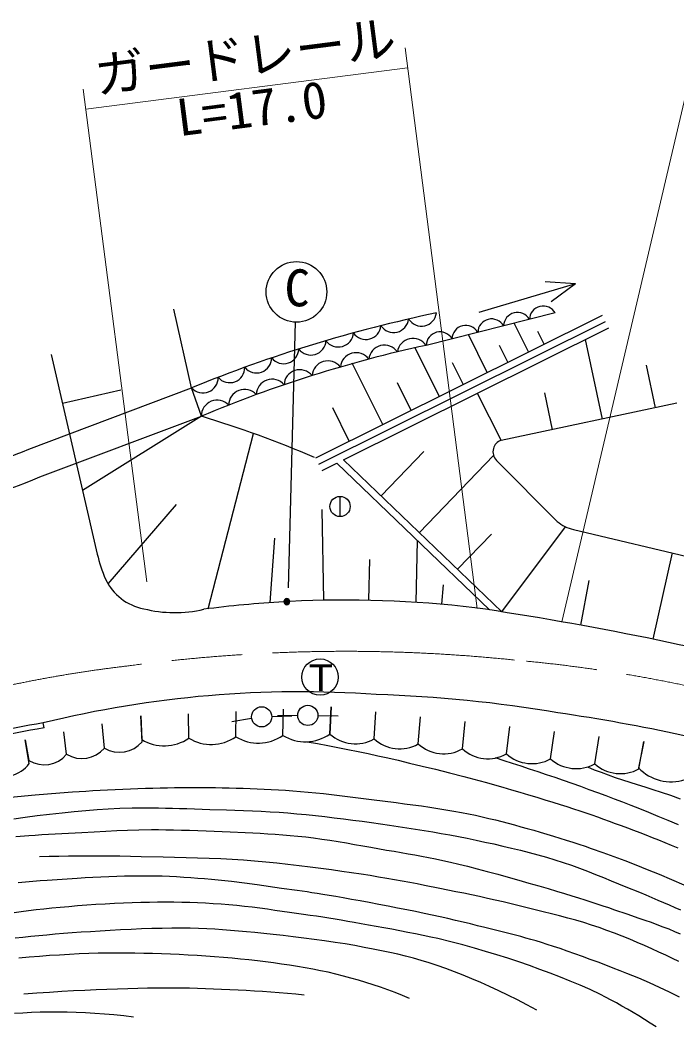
# Model space of a CAD drawing. Units: millimetres, scale not verified. Extents: x 40000 to 680000, y 20000 to 380000.
# Drawn here: x 221526 to 254020, y 290221 to 340063 of the extents above; entities that cross this region are included whole.
import ezdxf
from ezdxf.enums import TextEntityAlignment as Align

# ---------------------------------------------------------------- set-up
doc = ezdxf.new("R2010")
doc.units = ezdxf.units.MM
doc.header["$LTSCALE"] = 1000
doc.linetypes.add('CHAIN', pattern=[18.5, 12, -1.5, 3.5, -1.5])
for name, color, linetype, lineweight in [('M-BGD', 7, 'Continuous', 25), ('M-BMK', 2, 'CHAIN', 13), ('M-STR-HTXT', 7, 'Continuous', 13), ('M-STR-STRC', 7, 'Continuous', 25)]:
    doc.layers.add(name, color=color, linetype=linetype, lineweight=lineweight)
doc.styles.add('ＭＳ ゴシック', font='')
doc.styles.get('ＭＳ ゴシック').set_extended_font_data('MS Gothic')

msp = doc.modelspace()

# ---------------------------------------------------------------- hatches: boundary and pattern name
at = {"layer": 'M-BGD'}
msp.add_hatch(color=256, dxfattribs=at).paths.add_polyline_path([(234871, 311272, 0.99999), (234571, 311272, 0.99999)])

# ---------------------------------------------------------------- linework, layer by layer
for p, q in [((249001, 327009), (244230, 325590)), ((249001, 327009), (247503, 327099)), ((249001, 327009), (247796, 326115)), ((230013, 321857), (229133, 325750)), ((248004, 325565), (241616, 323962)), ((236154, 318394), (250340, 325463)), ((236310, 318081), (250496, 325150)), ((246672, 323636), (245963, 325059)), ((237534, 318300), (250652, 324837)), ((244642, 322624), (243707, 324500)), ((247453, 324025), (247142, 324649)), ((249491, 324258), (250328, 320311)), ((223067, 323509), (225344, 313629)), ((242266, 321440), (241067, 323845)), ((245657, 323130), (245246, 323954)), ((239468, 320046), (237959, 323075)), ((243454, 322032), (242920, 323102)), ((252494, 322981), (252943, 320866)), ((240867, 320743), (240190, 322102)), ((221954, 318827), (230013, 321857)), ((226510, 321748), (223626, 321083)), ((230493, 320449), (230013, 321857)), ((244143, 321593), (245332, 319251)), ((247463, 321608), (247850, 319785)), ((254020, 321094), (245332, 319251)), ((237811, 319220), (236991, 320865)), ((222503, 317445), (230493, 320449)), ((230493, 320449), (224617, 316781)), ((230833, 310924), (233068, 319599)), ((241496, 318700), (239391, 316512)), ((244949, 318506), (241280, 314694)), ((236466, 317768), (237201, 318134)), ((244756, 310863), (237201, 318134)), ((245358, 310770), (237534, 318300)), ((245099, 318265), (248102, 315241)), ((225879, 312150), (229262, 316075)), ((237354, 315485), (237354, 316485)), ((236454, 315833), (236544, 311339)), ((237354, 315985), (237355, 315986)), ((244849, 314618), (243171, 312874)), ((245358, 310770), (248518, 314974)), ((248902, 314851), (268267, 310233)), ((233905, 311223), (234122, 314412)), ((241119, 311238), (241193, 314292)), ((252842, 309415), (253800, 313683)), ((238811, 313355), (238768, 311338)), ((242454, 312111), (242370, 311143)), ((249274, 310106), (249676, 312317)), ((236853, 304719), (236911, 306070)), ((236911, 306070), (236853, 304719)), ((227560, 304334), (227503, 305612)), ((227503, 305612), (227542, 304450)), ((229871, 304518), (229855, 305726)), ((232198, 304585), (232207, 305841)), ((233976, 305584), (234975, 305615)), ((235259, 305637), (234259, 305627)), ((234526, 304652), (234559, 305956)), ((236259, 305635), (237259, 305622)), ((239037, 304473), (239123, 305824)), ((241221, 304227), (241335, 305578)), ((222709, 305022), (222668, 305268)), ((225695, 304025), (225593, 305221)), ((232982, 305487), (231996, 305324)), ((243406, 303980), (243547, 305333)), ((245590, 303734), (245759, 305087)), ((223828, 303716), (223683, 304829)), ((247774, 303487), (247970, 304841)), ((249958, 303240), (250182, 304595)), ((221980, 303252), (221773, 304438)), ((221773, 304438), (221959, 303406)), ((252394, 304349), (252130, 303051)), ((252143, 302993), (252394, 304349))]:
    msp.add_line(p, q, dxfattribs=at)
msp.add_lwpolyline([(234871, 311272, 0.99999), (234571, 311272, 0.99999)], format="xyb", close=True, dxfattribs=at)
for points in [[(235723, 304337), (236237, 304245), (236743, 304151), (237244, 304055), (237745, 303956), (238249, 303853), (238743, 303750), (239225, 303646), (239714, 303537), (240231, 303418), (240797, 303284), (241415, 303135), (242073, 302975), (242764, 302803), (243481, 302619), (244218, 302421), (244600, 302315), (245000, 302202), (245412, 302085), (245832, 301963), (246254, 301840), (246675, 301715), (247089, 301591), (247491, 301469), (247877, 301350), (248242, 301236), (248584, 301126), (248909, 301020), (249219, 300916), (249519, 300815), (249810, 300714), (250097, 300612), (250383, 300510), (250672, 300405), (250965, 300297), (251267, 300185), (251574, 300071), (251879, 299956), (252184, 299840), (252489, 299723), (252796, 299603), (253107, 299480), (253421, 299354), (253740, 299224), (254065, 299089)], [(254102, 300228), (253586, 300444), (253103, 300644), (252640, 300832), (252195, 301010), (251763, 301180), (251341, 301343), (250927, 301501), (250515, 301655), (250103, 301807), (249688, 301959), (249265, 302113), (248840, 302266), (248417, 302415), (247995, 302562), (247575, 302706), (247156, 302848), (246736, 302987), (246315, 303126), (245893, 303262), (245469, 303398), (245042, 303534)], [(249596, 303087), (249931, 302953), (250270, 302823), (250615, 302697), (250968, 302573), (251329, 302448), (251693, 302329), (252061, 302216), (252439, 302102), (252834, 301980), (253252, 301842), (253707, 301684), (254192, 301511)], [(221044, 301594), (222270, 301703), (222875, 301756), (223487, 301807), (224118, 301855), (224778, 301898), (225125, 301918), (225483, 301938), (225850, 301957), (226223, 301975), (226601, 301992), (226979, 302007), (227357, 302022), (227731, 302034), (228100, 302045), (228459, 302054), (228811, 302061), (229157, 302067), (229499, 302071), (229837, 302074), (230174, 302075), (230510, 302074), (230847, 302072), (231185, 302068), (231525, 302062), (231870, 302054), (232216, 302045), (232561, 302034), (232906, 302023), (233252, 302009), (233600, 301994), (233951, 301976), (234304, 301956), (234662, 301933), (235026, 301907), (235395, 301877), (235770, 301844), (236152, 301807), (236539, 301768), (236929, 301725), (237324, 301680), (237721, 301632), (238119, 301584), (238519, 301533), (238918, 301482), (240130, 301324), (240545, 301269), (240962, 301213), (241379, 301156), (241792, 301096), (242199, 301035), (242597, 300971), (242984, 300906), (243357, 300837), (243715, 300767), (244060, 300694), (244395, 300620), (244721, 300543), (245041, 300464), (245357, 300383), (245670, 300301), (245983, 300216), (246298, 300130), (246617, 300042), (246939, 299952), (247262, 299859), (247586, 299763), (247909, 299665), (248230, 299566), (248549, 299466), (248865, 299365), (249176, 299263), (249482, 299161), (249783, 299059), (250359, 298858), (250910, 298658), (251450, 298453), (251995, 298240), (252559, 298014), (253149, 297773), (253756, 297520), (254368, 297258)], [(221219, 300522), (221776, 300599), (222371, 300678), (222987, 300755), (223604, 300825), (224204, 300885), (224776, 300937), (225332, 300981), (225889, 301018), (226464, 301045), (227073, 301062), (227391, 301066), (227714, 301067), (228041, 301065), (228374, 301060), (228713, 301054), (229059, 301045), (229413, 301035), (229775, 301024), (230917, 300988), (231732, 300964), (232153, 300951), (232582, 300936), (233015, 300919), (233453, 300899), (233894, 300875), (234336, 300846), (234778, 300813), (235224, 300774), (235677, 300730), (236136, 300682), (236599, 300630), (237063, 300575), (237528, 300518), (237991, 300458), (238451, 300397), (238906, 300335), (239353, 300272), (239794, 300209), (240229, 300145), (240661, 300081), (241089, 300014), (241515, 299946), (241940, 299875), (242365, 299801), (242791, 299723), (243218, 299641), (243648, 299555), (244082, 299464), (244520, 299371), (244961, 299275), (245402, 299175), (245843, 299072), (246282, 298965), (246717, 298854), (247147, 298738), (247569, 298618), (247984, 298494), (248393, 298362), (248800, 298222), (249204, 298075), (249604, 297923), (249999, 297769), (250386, 297613), (250765, 297458), (251491, 297159), (252166, 296883), (252483, 296752), (252787, 296625), (253081, 296501), (253367, 296377), (253647, 296255), (253923, 296131), (254197, 296007)], [(221313, 299645), (221953, 299694), (222274, 299717), (222600, 299739), (222930, 299760), (223261, 299780), (223593, 299799), (223923, 299817), (224250, 299834), (224573, 299851), (225197, 299881), (225772, 299911), (226307, 299939), (226837, 299962), (227398, 299979), (228025, 299985), (228372, 299984), (228737, 299980), (229118, 299974), (229511, 299966), (229912, 299956), (230318, 299944), (230725, 299930), (231129, 299915), (231526, 299899), (231914, 299881), (232668, 299845), (233039, 299827), (233409, 299807), (233778, 299785), (234148, 299760), (234520, 299732), (234894, 299700), (235273, 299663), (235657, 299621), (236049, 299573), (236448, 299518), (236853, 299458), (237261, 299394), (237670, 299326), (238078, 299257), (238483, 299186), (238884, 299115), (239660, 298977), (240029, 298912), (240722, 298792), (241057, 298733), (241391, 298672), (241729, 298607), (242077, 298538), (242439, 298461), (242820, 298376), (243227, 298280), (243667, 298170), (244141, 298048), (244640, 297915), (245154, 297774), (245675, 297629), (246194, 297483), (246702, 297338), (247191, 297196), (247650, 297063), (248072, 296939), (248458, 296824), (248816, 296715), (249151, 296611), (249468, 296511), (249771, 296413), (250065, 296317), (250353, 296220), (250641, 296123), (250933, 296023), (251538, 295815), (252144, 295608), (252443, 295504), (252741, 295398), (253036, 295291), (253328, 295181), (253618, 295068), (253904, 294950), (254186, 294828)], [(254116, 293459), (253800, 293610), (253471, 293765), (253132, 293923), (252783, 294083), (252426, 294242), (252061, 294401), (251692, 294557), (251317, 294709), (250940, 294857), (250561, 294999), (250182, 295133), (249799, 295260), (249410, 295381), (249016, 295497), (248618, 295608), (248217, 295715), (247815, 295819), (247412, 295920), (247010, 296019), (246215, 296214), (245821, 296310), (245428, 296403), (245036, 296493), (244645, 296581), (244253, 296667), (243863, 296751), (243472, 296833), (243081, 296914), (242691, 296994), (242300, 297072), (241541, 297223), (241171, 297296), (240804, 297367), (240433, 297436), (240056, 297505), (239668, 297572), (239265, 297640), (238843, 297707), (238397, 297775), (237927, 297844), (237436, 297916), (236928, 297988), (236405, 298061), (235870, 298132), (235327, 298201), (234778, 298266), (234227, 298327), (233676, 298382), (233129, 298429), (232579, 298470), (232019, 298504), (231451, 298533), (230880, 298558), (230306, 298579), (229734, 298597), (229166, 298612), (228605, 298625), (227514, 298647), (226985, 298657), (226459, 298664), (225939, 298669), (225425, 298672), (224917, 298672), (224416, 298670), (223923, 298667), (223437, 298662), (222960, 298655), (222492, 298647)], [(254145, 291690), (253654, 291938), (253168, 292170), (252666, 292396), (252131, 292625), (251541, 292867), (251216, 292997), (250868, 293133), (250501, 293275), (250123, 293418), (249738, 293562), (249352, 293704), (248971, 293841), (248601, 293972), (248248, 294095), (247916, 294206), (247610, 294306), (247326, 294395), (247057, 294475), (246800, 294549), (246547, 294619), (246294, 294687), (246036, 294754), (245767, 294822), (244511, 295140), (244164, 295226), (243808, 295314), (243444, 295402), (243071, 295490), (242691, 295578), (242303, 295666), (241910, 295753), (241511, 295839), (241095, 295925), (240656, 296014), (240200, 296104), (239735, 296194), (239267, 296284), (238804, 296370), (238353, 296454), (237922, 296532), (237516, 296605), (237144, 296671), (236809, 296728), (236505, 296779), (236227, 296824), (235967, 296864), (235720, 296900), (235479, 296934), (235238, 296968), (234451, 297076), (233248, 297248), (232620, 297334), (231977, 297413), (231321, 297482), (230988, 297512), (230652, 297542), (230311, 297570), (229967, 297596), (229620, 297620), (229269, 297641), (228914, 297659), (228555, 297674), (228193, 297684), (227828, 297690), (227456, 297690), (227077, 297686), (226692, 297679), (226304, 297667), (225912, 297652), (225520, 297634), (225128, 297614), (224738, 297592), (224351, 297569), (222870, 297473), (222511, 297448), (222152, 297419), (221790, 297387), (221423, 297349)], [(253000, 290221), (252706, 290410), (252417, 290591), (252133, 290766), (251852, 290934), (251575, 291096), (251301, 291252), (251030, 291403), (250762, 291548), (250497, 291688), (250234, 291823), (249723, 292070), (249232, 292289), (248748, 292489), (248261, 292680), (247759, 292873), (247245, 293066), (246724, 293254), (246196, 293436), (245658, 293614), (245108, 293788), (244554, 293956), (244000, 294119), (243430, 294278), (242830, 294434), (242186, 294588), (241840, 294666), (241475, 294744), (241095, 294822), (240706, 294899), (240310, 294976), (239914, 295051), (239520, 295124), (239134, 295195), (238759, 295262), (238401, 295327), (238060, 295387), (237734, 295444), (237417, 295498), (237108, 295549), (236802, 295599), (236497, 295647), (236188, 295694), (235873, 295741), (235548, 295788), (234858, 295886), (234134, 295989), (233763, 296041), (233387, 296092), (233007, 296141), (232624, 296186), (232240, 296228), (231854, 296264), (231468, 296294), (231083, 296319), (230697, 296341), (230309, 296358), (229920, 296372), (229528, 296382), (229133, 296388), (228733, 296391), (228329, 296390), (227920, 296385), (227504, 296377), (227077, 296364), (226637, 296347), (226188, 296326), (225732, 296301), (225275, 296272), (224820, 296241), (224371, 296207), (223931, 296171), (223504, 296134), (223095, 296096), (222702, 296056), (222320, 296013), (221948, 295968), (221585, 295920), (221229, 295870)], [(247086, 291051), (246603, 291308), (246129, 291552), (245664, 291785), (245207, 292006), (244758, 292216), (244314, 292415), (243875, 292603), (243441, 292782), (243011, 292951), (242583, 293111), (242166, 293258), (241763, 293391), (241370, 293511), (240984, 293620), (240599, 293720), (240212, 293814), (239819, 293902), (239414, 293988), (238995, 294072), (238556, 294158), (238093, 294243), (237608, 294324), (237107, 294403), (236594, 294477), (236075, 294548), (235556, 294615), (235042, 294678), (234539, 294737), (234052, 294791), (233587, 294841), (233146, 294887), (232727, 294929), (232323, 294966), (231931, 295000), (231543, 295029), (231155, 295054), (230763, 295074), (230359, 295090), (229940, 295101), (229500, 295106), (229036, 295106), (228550, 295099), (228048, 295086), (227535, 295068), (227018, 295046), (226500, 295021), (225988, 294993), (225488, 294964), (225003, 294934), (224541, 294904), (224098, 294873), (223669, 294840), (223252, 294805), (222845, 294769), (222446, 294730), (222052, 294690), (221663, 294648), (221276, 294605)], [(240796, 291631), (240440, 291778), (240082, 291918), (239723, 292052), (239362, 292180), (238998, 292303), (238633, 292419), (238265, 292531), (237894, 292636), (237522, 292737), (237146, 292832), (236769, 292921), (236391, 293003), (236012, 293079), (235630, 293149), (235246, 293214), (234858, 293275), (234466, 293332), (234070, 293386), (233669, 293437), (233263, 293487), (232850, 293535), (232432, 293579), (232009, 293619), (231581, 293657), (231149, 293691), (230715, 293722), (230278, 293750), (229839, 293775), (229399, 293796), (228958, 293815), (228518, 293831), (228079, 293846), (227640, 293859), (227200, 293868), (226756, 293874), (226308, 293876), (225855, 293873), (225395, 293865), (224927, 293851), (224451, 293830), (223966, 293805), (223477, 293777), (222983, 293746), (222483, 293709), (221976, 293667), (221461, 293617)], [(235578, 291797), (235160, 291835), (234747, 291871), (234337, 291904), (233930, 291936), (233524, 291965), (233119, 291993), (232714, 292018), (232309, 292040), (231901, 292060), (231492, 292078), (231086, 292093), (230690, 292107), (230300, 292119), (229910, 292129), (229517, 292136), (229116, 292141), (228703, 292142), (228273, 292140), (227823, 292134), (227348, 292125), (226853, 292111), (226345, 292095), (225823, 292075), (225287, 292052), (224735, 292026), (224166, 291997), (223581, 291964), (222977, 291927), (222355, 291887), (221712, 291844)], [(227142, 290705), (226652, 290762), (226169, 290811), (225693, 290853), (225222, 290887), (224758, 290914), (224299, 290933), (223846, 290946), (223397, 290952), (222954, 290952), (222515, 290945), (222083, 290930), (221659, 290907), (221242, 290875)]]:
    msp.add_lwpolyline(points, dxfattribs=at)
for centre, radius in [((237354, 315985), 500), ((236365, 307538), 900), ((233476, 305569), 500), ((235759, 305642), 500)]:
    msp.add_circle(centre, radius, dxfattribs=at)
for centre, radius, start, end in [((256129, 258181), 68824, 101.73941, 112.30053), ((241383, 325661), 748, 212.0092, 352.643), ((246132, 324906), 684, 29.6833, 178.4917), ((247410, 325226), 684, 29.6833, 178.4917), ((240005, 325345), 748, 213.1827, 353.8165), ((244855, 324585), 684, 29.6833, 178.4917), ((237268, 324628), 748, 215.5296, 356.1634), ((238632, 325000), 748, 214.3562, 354.99), ((242299, 323944), 684, 29.6833, 178.4917), ((243577, 324264), 684, 29.6833, 178.4917), ((235911, 324228), 748, 216.7031, 357.3369), ((239552, 323190), 781, 34.9285, 173.461), ((240965, 323530), 781, 33.596, 172.1286), ((254880, 262593), 62786, 102.19608, 112.85565), ((234563, 323800), 748, 217.8765, 358.5103), ((238147, 322817), 781, 36.2609, 174.7935), ((233223, 323345), 748, 219.05, 359.6838), ((236751, 322412), 781, 37.5934, 176.1259), ((231894, 322862), 748, 220.2234, 0.8572), ((235365, 321974), 781, 38.9258, 177.4584), ((230574, 322352), 748, 221.3969, 2.0307), ((233990, 321504), 781, 40.2582, 178.7908), ((232626, 321002), 781, 41.5907, 180.1233), ((231273, 320469), 781, 42.9231, 181.4557), ((215041, 269297), 53435, 66.7998, 73.191), ((245444, 318756), 508, 102.7336, 169.2735), ((209975, 347310), 30900, 282.8299, 292.81), ((245504, 318684), 583, 163.4272, 225.9675), ((209975, 347310), 32387, 281.9874, 292.7589), ((249238, 316556), 1738, 229.1838, 258.8823), ((232782, 315385), 7643, 193.2899, 203.1497), ((228156, 313530), 2662, 205.5744, 258.8216), ((237631, 256984), 54366, 93.226, 97.4156), ((237631, 256984), 54366, 83.2483, 92.9098), ((229174, 317096), 6365, 256.0569, 283.075), ((220300, 150967), 161755, 75.43117, 81.56685), ((235389, 253517), 53292, 85.9532, 103.8102), ((237114, 241603), 65105, 80.26368, 88.20834), ((234178, 210649), 96138, 74.15335, 81.65913), ((229919, 261684), 44184, 99.4467, 106.4987), ((229919, 261684), 43934, 99.4467, 106.4986), ((230984, 306313), 2112, 238.2062, 305.1074), ((233311, 306381), 2113, 238.2155, 305.0924), ((235638, 306449), 2114, 238.2336, 305.0697), ((238119, 306140), 1903, 228.2917, 298.8478), ((226447, 305273), 1456, 238.9115, 319.8741), ((228655, 306246), 2113, 238.2072, 305.1132), ((240303, 305892), 1902, 228.2609, 298.8711), ((242488, 305645), 1901, 228.241, 298.8834), ((222712, 304653), 1457, 238.8782, 319.981), ((224580, 304962), 1456, 238.8658, 319.9505), ((244672, 305398), 1901, 228.2321, 298.8849), ((246856, 305152), 1901, 228.234, 298.8756), ((220661, 304272), 1667, 246.7461, 322.2905), ((249041, 304906), 1902, 228.2466, 298.8558), ((251225, 304660), 1903, 228.2697, 298.8257), ((253735, 304537), 2187, 222.783, 288.4736)]:
    msp.add_arc(centre, radius, start, end, dxfattribs=at)
at = {"layer": 'M-BMK'}
for centre, radius, start, end in [((237644, 228277), 80538, 84.05014, 97.6173), ((234474, 243394), 65145, 96.61656, 108.83598), ((239735, 237474), 71183, 70.79791, 84.957)]:
    msp.add_arc(centre, radius, start, end, dxfattribs=at)
at = {"layer": 'M-STR-HTXT'}
for p, q in [((244141, 310933), (240572, 338693)), ((255017, 338766), (248327, 310276)), ((224778, 335654), (240700, 337701)), ((227787, 312251), (224650, 336646))]:
    msp.add_line(p, q, dxfattribs=at)
at = {"layer": 'M-STR-STRC'}
msp.add_line((234801, 311952), (235158, 325109), dxfattribs=at)
msp.add_circle((235199, 326608), 1500, dxfattribs=at)

# ---------------------------------------------------------------- texts
at = {"layer": 'M-BGD', "style": 'ＭＳ ゴシック'}
msp.add_text('Ｔ', height=1320, dxfattribs=at).set_placement((236405, 307504), align=Align.MIDDLE_CENTER)
at = {"layer": 'M-STR-HTXT', "style": 'ＭＳ ゴシック'}
for s, p in [('ガードレール', (232843, 336823)), ('L=17.0', (233174, 334244))]:
    msp.add_text(s, height=1833, rotation=7.326, dxfattribs=at).set_placement(p, align=Align.BOTTOM_CENTER)
at = {"layer": 'M-STR-STRC', "style": 'ＭＳ ゴシック'}
msp.add_text('C', height=1833, rotation=358.385, dxfattribs=at).set_placement((235191, 325347), align=Align.BOTTOM_CENTER)

doc.saveas('drawing.dxf')
